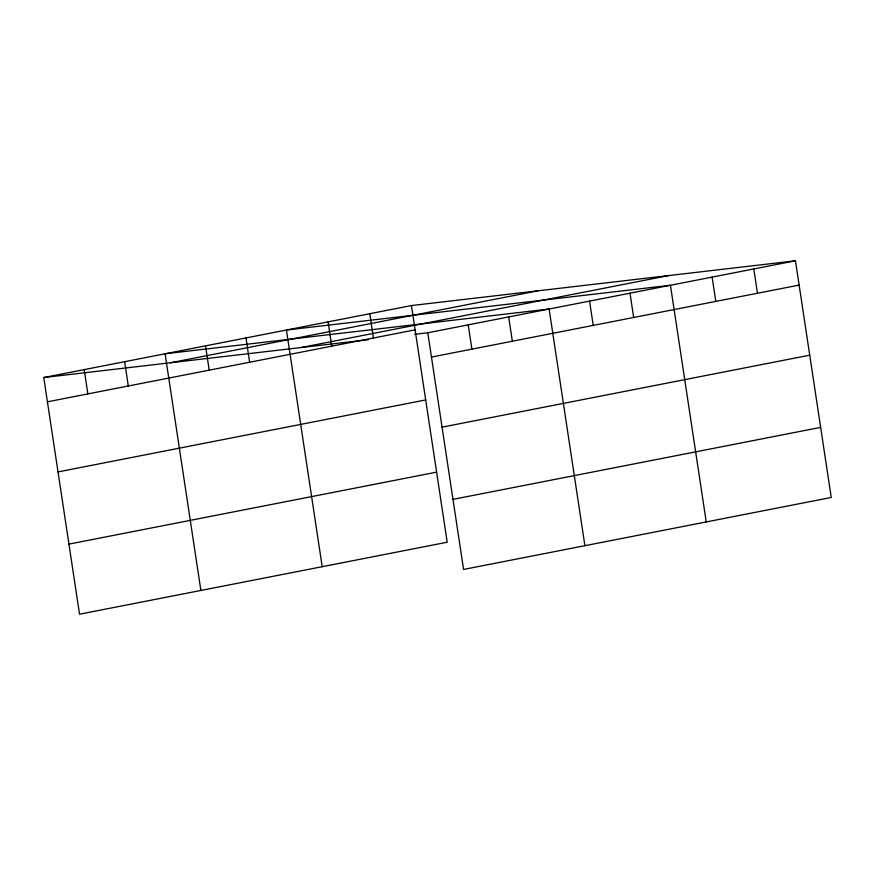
<?xml version="1.0" encoding="UTF-8"?>
<svg xmlns="http://www.w3.org/2000/svg" width="875" height="875" viewBox="0 0 875 875"><rect width="100%" height="100%" fill="white"/><g stroke="black" fill="none" stroke-linecap="round" stroke-linejoin="round"><path stroke-width="1.31" d="M411.425 305.561L447.212 542.227L79.537 614.206L43.75 377.53L411.425 305.561L795.462 260.794L831.25 497.47L463.575 569.439L427.788 332.773L795.462 260.794M170.483 362.764L538.158 290.784M301.055 347.539L668.73 275.57M47.425 401.822L415.1 329.853M431.452 357.066L799.127 285.097M58.023 471.909L425.698 399.941M442.061 427.153L809.736 355.173M68.939 544.119L436.614 472.139M452.977 499.363L820.652 427.383M43.75 377.53L368.375 339.697M414.586 334.316L427.788 332.773M753.791 268.953L757.466 293.245M712.119 277.113L715.794 301.405M706.245 521.938L670.447 285.272L286.42 330.028L322.208 566.694M630 293.191L633.675 317.483M589.564 301.109L593.228 325.402M584.905 545.694L549.117 309.017L165.08 353.784L200.878 590.45M508.67 316.936L512.345 341.228M468.223 324.855L471.898 349.147M369.753 313.72L373.428 338.013M328.081 321.869L331.756 346.172M245.973 337.947L249.648 362.239M205.527 345.866L209.202 370.158M124.644 361.703L128.308 385.995M84.197 369.611L87.872 393.914"/></g></svg>
